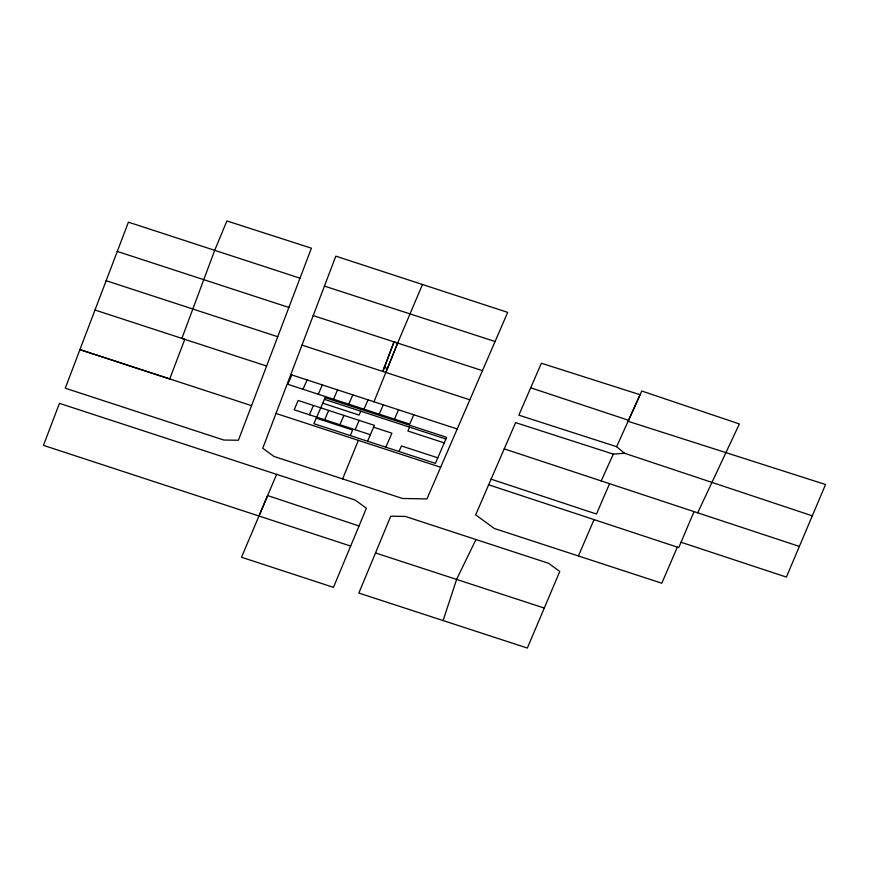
<?xml version="1.0" encoding="UTF-8"?>
<svg xmlns="http://www.w3.org/2000/svg" width="869" height="869" viewBox="0 0 869 869"><rect width="100%" height="100%" fill="white"/><g stroke="black" fill="none" stroke-linecap="round" stroke-linejoin="round"><path stroke-width="1.3" d="M443.092 620.553L456.714 579.134L475.962 539.53M394.015 341.908L382.827 371.454L394.015 341.908L397.654 343.092L422.464 284.5M266.609 366.034L238.399 440.246L223.8 440.04L65.262 388.193L128.416 222.16L300.011 278.178L311.406 248.197L226.896 220.943L214.697 250.337L181.893 338.389L266.609 366.034L300.011 278.178M275.994 413.448L335.814 256.149L507.692 312.373L426.94 498.915L402.488 498.48L274.039 456.475L262.742 448.263L275.994 413.448L440.67 467.25M385.869 372.443L397.654 343.092L373.985 401.782M342.625 478.895L358.365 440.366M359.038 525.984L366.381 508.224L355.084 500.012L59.45 403.357L43.45 445.362L350.652 546.069L359.038 525.984L267.663 495.569L241.495 557.246L333.479 587.357L350.652 546.069M375.517 552.956L390.735 516.197L405.356 516.436L548.535 563.275L559.777 571.454L527.353 648.057L358.843 593.06L375.517 552.956L544.266 608.05M681.057 542.267L786.391 577.081L825.55 484.522L628.102 421.302L641.767 391.017L739.378 423.953L697.688 512.829M258.951 516.012L276.624 474.365M694.027 511.613L678.776 547.611L488.66 484.783L475.669 514.85L494.342 528.493L661.798 583.229L677.331 547.144M291.843 374.952L287.802 384.294L409.723 424.105L413.763 414.774M303.042 389.269L307.083 379.927M309.407 414.785L313.437 405.454M318.282 394.244L322.323 384.902M324.648 419.77L328.678 410.429M333.522 399.219L337.563 389.877M339.888 424.745L343.918 415.404M348.762 404.194L352.803 394.863M350.261 435.575L352.651 430.025L316.294 418.152M360.787 411.211L359.114 415.078L322.747 403.205M355.128 429.721L359.158 420.379M364.002 409.18L368.043 399.838M367.544 441.213L374.398 425.365L298.197 400.468L294.167 409.81L370.368 434.696M379.242 414.155L383.283 404.813M394.483 419.13L398.523 409.788M385.836 447.187L391.886 433.186L373.605 427.211M399.023 451.5L401.424 445.949L437.791 457.833M409.56 427.135L407.887 431.013L444.244 442.886M578.396 555.975L594.059 519.619M609.56 483.707L596.471 514.024L491.104 479.177L488.66 484.783M491.104 479.177L515.61 422.638L613.297 454.107L624.496 453.249L812.341 515.849M616.632 446.688L518.836 415.165L541.365 363.242L640.095 394.722L616.632 446.688L624.496 453.249M601.207 480.926L613.297 454.107M495.102 341.517L324.409 286.097M384.326 367.413L387.444 368.423M117.272 251.434L288.877 307.452M313.198 315.61L482.48 370.661M277.732 336.727L106.137 280.709M302.01 345.112L469.847 399.816M251.532 405.638L79.926 349.62L169.705 378.938L184.793 339.334L95.014 310.016M290.746 374.593L457.224 428.971M324.419 399.338L445.916 439.019M530.742 387.813L628.602 420.292M504.248 448.882L799.371 546.427M325.147 397.654L313.894 423.692L435.391 463.373L446.644 437.335L325.147 397.654"/></g></svg>
